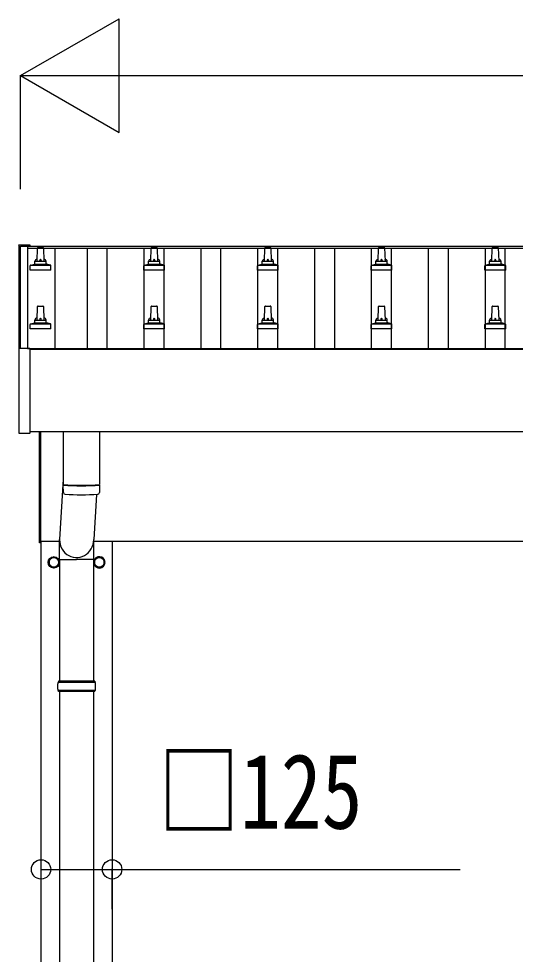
# Model space of a CAD drawing. Units: millimetres, scale not verified. Extents: x -16820 to 16820, y -11880 to 11880.
# Drawn here: x -14756 to -13882, y -960 to 685 of the extents above; entities that cross this region are included whole.
import ezdxf
from ezdxf.enums import TextEntityAlignment as Align

# ---------------------------------------------------------------- set-up
doc = ezdxf.new("R2010")
doc.units = ezdxf.units.MM
doc.header["$LTSCALE"] = 50
for name, color, linetype in [('0-5_YKK_13', 4, 'Continuous'), ('0-6_YKK_A1', 4, 'Continuous'), ('0-7_YKK_D', 6, 'Continuous')]:
    doc.layers.add(name, color=color, linetype=linetype)
doc.styles.add('ＭＳ ゴシック', font='')
doc.styles.get('ＭＳ ゴシック').set_extended_font_data('MS Gothic')

msp = doc.modelspace()

# ---------------------------------------------------------------- linework, layer by layer
at = {"layer": '0-5_YKK_13'}
for p, q in [((-14755.84, 286.54), (-14755.84, 285.94)), ((-14755.84, 285.94), (-14755.84, 104.59)), ((-14754.84, 287.05), (-14736.84, 287.05)), ((-14735.84, 284.99), (-14735.84, 286.54)), ((-14735.84, 285.87), (-14735.84, 285.94)), ((-14723.53, 258.47), (-14722.81, 281.99)), ((-14721.81, 282.97), (-14713.26, 282.97)), ((-14712.26, 281.99), (-14711.53, 258.47)), ((-14523.53, 258.47), (-14522.81, 281.99)), ((-14521.81, 282.97), (-14513.26, 282.97)), ((-14512.26, 281.99), (-14511.53, 258.47)), ((-14323.53, 258.47), (-14322.81, 281.99)), ((-14321.81, 282.97), (-14313.26, 282.97)), ((-14312.26, 281.99), (-14311.53, 258.47)), ((-14123.53, 258.47), (-14122.81, 281.99)), ((-14121.81, 282.97), (-14113.26, 282.97)), ((-14112.26, 281.99), (-14111.53, 258.47)), ((-13923.53, 258.47), (-13922.81, 281.99)), ((-13921.81, 282.97), (-13913.26, 282.97)), ((-13912.26, 281.99), (-13911.53, 258.47)), ((-14735.78, 242.97), (-14735.78, 250.68)), ((-14735.4, 251.47), (-14699.67, 251.47)), ((-14735.02, 251.65), (-14728.3, 253.28)), ((-14727.92, 253.47), (-14707.15, 253.47)), ((-14727.53, 254.25), (-14727.53, 258.47)), ((-14726.53, 258.47), (-14708.53, 258.47)), ((-14707.53, 254.25), (-14707.53, 258.47)), ((-14700.05, 251.65), (-14706.77, 253.28)), ((-14699.28, 242.97), (-14699.28, 250.68)), ((-14535.78, 242.97), (-14535.78, 250.68)), ((-14535.4, 251.47), (-14499.67, 251.47)), ((-14535.02, 251.65), (-14528.3, 253.28)), ((-14527.92, 253.47), (-14507.15, 253.47)), ((-14527.53, 254.25), (-14527.53, 258.47)), ((-14526.53, 258.47), (-14508.53, 258.47)), ((-14507.53, 254.25), (-14507.53, 258.47)), ((-14500.05, 251.65), (-14506.77, 253.28)), ((-14499.28, 242.97), (-14499.28, 250.68)), ((-14335.78, 242.97), (-14335.78, 250.68)), ((-14335.4, 251.47), (-14299.67, 251.47)), ((-14335.02, 251.65), (-14328.3, 253.28)), ((-14327.92, 253.47), (-14307.15, 253.47)), ((-14327.53, 254.25), (-14327.53, 258.47)), ((-14326.53, 258.47), (-14308.53, 258.47)), ((-14307.53, 254.25), (-14307.53, 258.47)), ((-14300.05, 251.65), (-14306.77, 253.28)), ((-14299.28, 242.97), (-14299.28, 250.68)), ((-14135.78, 242.97), (-14135.78, 250.68)), ((-14135.4, 251.47), (-14099.67, 251.47)), ((-14135.02, 251.65), (-14128.3, 253.28)), ((-14127.92, 253.47), (-14107.15, 253.47)), ((-14127.53, 254.25), (-14127.53, 258.47)), ((-14126.53, 258.47), (-14108.53, 258.47)), ((-14107.53, 254.25), (-14107.53, 258.47)), ((-14100.05, 251.65), (-14106.77, 253.28)), ((-14099.28, 242.97), (-14099.28, 250.68)), ((-13935.78, 242.97), (-13935.78, 250.68)), ((-13935.4, 251.47), (-13899.67, 251.47)), ((-13935.02, 251.65), (-13928.3, 253.28)), ((-13927.92, 253.47), (-13907.15, 253.47)), ((-13927.53, 254.25), (-13927.53, 258.47)), ((-13926.53, 258.47), (-13908.53, 258.47)), ((-13907.53, 254.25), (-13907.53, 258.47)), ((-13900.05, 251.65), (-13906.77, 253.28)), ((-13899.28, 242.97), (-13899.28, 250.68)), ((-14699.28, 242.97), (-14735.78, 242.97)), ((-14499.28, 242.97), (-14535.78, 242.97)), ((-14299.28, 242.97), (-14335.78, 242.97)), ((-14099.28, 242.97), (-14135.78, 242.97)), ((-13899.28, 242.97), (-13935.78, 242.97)), ((-14723.53, 155.13), (-14722.81, 178.66)), ((-14721.81, 179.63), (-14713.26, 179.63)), ((-14712.26, 178.66), (-14711.53, 155.13)), ((-14523.53, 155.13), (-14522.81, 178.66)), ((-14521.81, 179.63), (-14513.26, 179.63)), ((-14512.26, 178.66), (-14511.53, 155.13)), ((-14323.53, 155.13), (-14322.81, 178.66)), ((-14321.81, 179.63), (-14313.26, 179.63)), ((-14312.26, 178.66), (-14311.53, 155.13)), ((-14123.53, 155.13), (-14122.81, 178.66)), ((-14121.81, 179.63), (-14113.26, 179.63)), ((-14112.26, 178.66), (-14111.53, 155.13)), ((-13923.53, 155.13), (-13922.81, 178.66)), ((-13921.81, 179.63), (-13913.26, 179.63)), ((-13912.26, 178.66), (-13911.53, 155.13)), ((-14735.4, 148.13), (-14699.67, 148.13)), ((-14735.02, 148.32), (-14728.3, 149.95)), ((-14727.92, 150.13), (-14707.15, 150.13)), ((-14727.53, 150.92), (-14727.53, 155.13)), ((-14726.53, 155.13), (-14708.53, 155.13)), ((-14707.53, 150.92), (-14707.53, 155.13)), ((-14700.05, 148.32), (-14706.77, 149.95)), ((-14535.4, 148.13), (-14499.67, 148.13)), ((-14535.02, 148.32), (-14528.3, 149.95)), ((-14527.92, 150.13), (-14507.15, 150.13)), ((-14527.53, 150.92), (-14527.53, 155.13)), ((-14526.53, 155.13), (-14508.53, 155.13)), ((-14507.53, 150.92), (-14507.53, 155.13)), ((-14500.05, 148.32), (-14506.77, 149.95)), ((-14335.4, 148.13), (-14299.67, 148.13)), ((-14335.02, 148.32), (-14328.3, 149.95)), ((-14327.92, 150.13), (-14307.15, 150.13)), ((-14327.53, 150.92), (-14327.53, 155.13)), ((-14326.53, 155.13), (-14308.53, 155.13)), ((-14307.53, 150.92), (-14307.53, 155.13)), ((-14300.05, 148.32), (-14306.77, 149.95)), ((-14135.4, 148.13), (-14099.67, 148.13)), ((-14135.02, 148.32), (-14128.3, 149.95)), ((-14127.92, 150.13), (-14107.15, 150.13)), ((-14127.53, 150.92), (-14127.53, 155.13)), ((-14126.53, 155.13), (-14108.53, 155.13)), ((-14107.53, 150.92), (-14107.53, 155.13)), ((-14100.05, 148.32), (-14106.77, 149.95)), ((-13935.4, 148.13), (-13899.67, 148.13)), ((-13935.02, 148.32), (-13928.3, 149.95)), ((-13927.92, 150.13), (-13907.15, 150.13)), ((-13927.53, 150.92), (-13927.53, 155.13)), ((-13926.53, 155.13), (-13908.53, 155.13)), ((-13907.53, 150.92), (-13907.53, 155.13)), ((-13900.05, 148.32), (-13906.77, 149.95)), ((-14735.78, 139.63), (-14735.78, 147.35)), ((-14699.28, 139.63), (-14735.78, 139.63)), ((-14699.28, 139.63), (-14699.28, 147.35)), ((-14535.78, 139.63), (-14535.78, 147.35)), ((-14499.28, 139.63), (-14535.78, 139.63)), ((-14499.28, 139.63), (-14499.28, 147.35)), ((-14335.78, 139.63), (-14335.78, 147.35)), ((-14299.28, 139.63), (-14335.78, 139.63)), ((-14299.28, 139.63), (-14299.28, 147.35)), ((-14135.78, 139.63), (-14135.78, 147.35)), ((-14099.28, 139.63), (-14135.78, 139.63)), ((-14099.28, 139.63), (-14099.28, 147.35)), ((-13935.78, 139.63), (-13935.78, 147.35)), ((-13899.28, 139.63), (-13935.78, 139.63)), ((-13899.28, 139.63), (-13899.28, 147.35)), ((-14755.84, 104.58), (-14755.84, -43.42)), ((-14754.84, 105.08), (-14755.34, 105.08)), ((-14736.84, 105.08), (-14754.84, 105.08)), ((-14736.34, 105.08), (-14736.84, 105.08)), ((-14735.84, -43.42), (-14735.84, 104.58)), ((-14755.34, -43.92), (-14736.34, -43.92)), ((-14719.53, -236.63), (-14719.53, -41.29)), ((-14717.53, -41.29), (-14717.53, -236.63)), ((-14677.53, -41.29), (-14677.53, -134.27)), ((-14613.53, -41.29), (-14613.53, -134.27)), ((-14677.53, -124.7), (-14684.09, -231.16)), ((-14677.34, -148.25), (-14677.56, -135.27)), ((-14673.06, -134.55), (-14673.04, -135.55)), ((-14618.01, -134.55), (-14618.03, -135.55)), ((-14613.5, -135.27), (-14613.73, -148.25)), ((-14619.07, -151.55), (-14623.98, -231.16)), ((-14717.53, -236.63), (-14719.53, -236.63)), ((-14684.18, -265.82), (-14684.18, -231.16)), ((-14623.88, -265.82), (-14623.88, -231.16)), ((-14685.44, -270.88), (-14685.54, -270.88)), ((-14685.44, -271.38), (-14685.54, -271.38)), ((-14684.18, -265.82), (-14654.03, -265.82)), ((-14684.03, -265.82), (-14684.03, -480.13)), ((-14623.88, -265.82), (-14654.03, -265.82)), ((-14624.03, -265.82), (-14624.03, -480.13)), ((-14622.63, -270.88), (-14622.53, -270.88)), ((-14622.63, -271.38), (-14622.53, -271.38)), ((-14621.03, -482.13), (-14687.03, -482.13)), ((-14622.03, -480.13), (-14686.03, -480.13)), ((-14686.03, -480.13), (-14686.03, -482.13)), ((-14622.03, -480.13), (-14622.03, -482.13)), ((-14621.03, -496.13), (-14687.03, -496.13)), ((-14686.03, -498.13), (-14686.03, -496.13)), ((-14622.03, -498.13), (-14686.03, -498.13)), ((-14684.03, -498.13), (-14684.03, -1402.63)), ((-14624.03, -498.13), (-14624.03, -1402.63)), ((-14622.03, -498.13), (-14622.03, -496.13))]:
    msp.add_line(p, q, dxfattribs=at)
for points in [[(-14755.84, 286.54), (-14755.8, 286.73), (-14755.73, 286.85), (-14755.64, 286.94), (-14755.55, 286.99), (-14755.47, 287.02), (-14755.42, 287.03), (-14755.38, 287.04), (-14755.34, 287.04), (-14755.16, 287.05), (-14754.97, 287.05), (-14754.84, 287.05)], [(-14736.84, 287.05), (-14736.64, 287.05), (-14736.47, 287.05), (-14736.33, 287.04), (-14736.26, 287.03), (-14736.21, 287.02), (-14736.11, 286.98), (-14735.98, 286.89), (-14735.89, 286.76), (-14735.88, 286.74)]]:
    msp.add_lwpolyline(points, dxfattribs=at)
for points in [[(-14694.03, -261.31), (-14702.53, -266.22), (-14702.53, -276.03), (-14694.03, -280.94), (-14685.53, -276.03), (-14685.53, -266.22)], [(-14614.03, -261.31), (-14605.53, -266.22), (-14605.53, -276.03), (-14614.03, -280.94), (-14622.53, -276.03), (-14622.53, -266.22)]]:
    msp.add_lwpolyline(points, close=True, dxfattribs=at)
for centre, radius in [((-14694.03, -271.13), 10), ((-14694.03, -271.13), 8.5), ((-14614.03, -271.13), 8.5)]:
    msp.add_circle(centre, radius, dxfattribs=at)
for centre, radius, start, end in [((-14736.34, 286.54), 0.499, 0.00068, 23.5008), ((-14721.81, 281.97), 1, 90, 178.60509), ((-14713.26, 281.97), 1, 1.39491, 90), ((-14521.81, 281.97), 1, 90, 178.60509), ((-14513.26, 281.97), 1, 1.39491, 90), ((-14321.81, 281.97), 1, 90, 178.60509), ((-14313.26, 281.97), 1, 1.39491, 90), ((-14121.81, 281.97), 1, 90, 178.60509), ((-14113.26, 281.97), 1, 1.39491, 90), ((-13921.81, 281.97), 1, 90, 178.60509), ((-13913.26, 281.97), 1, 1.39491, 90), ((-14734.78, 250.68), 1, 103.62699, 180), ((-14728.53, 254.25), 1, 283.62699, 0), ((-14723.45, 257.83), 4.13, 90, 171.17633), ((-14726.53, 257.47), 1, 90, 180), ((-14714.2, 258.47), 4.83, 133.60282, 180), ((-14720.87, 258.47), 4.83, 0, 46.39718), ((-14711.62, 257.83), 4.13, 8.82367, 90), ((-14708.53, 257.47), 1, 0, 90), ((-14706.53, 254.25), 1, 180, 256.37301), ((-14700.28, 250.68), 1, 0, 76.37301), ((-14534.78, 250.68), 1, 103.62699, 180), ((-14528.53, 254.25), 1, 283.62699, 0), ((-14523.45, 257.83), 4.13, 90, 171.17633), ((-14526.53, 257.47), 1, 90, 180), ((-14514.2, 258.47), 4.83, 133.60282, 180), ((-14520.87, 258.47), 4.83, 0, 46.39718), ((-14511.62, 257.83), 4.13, 8.82367, 90), ((-14508.53, 257.47), 1, 0, 90), ((-14506.53, 254.25), 1, 180, 256.37301), ((-14500.28, 250.68), 1, 0, 76.37301), ((-14334.78, 250.68), 1, 103.62699, 180), ((-14328.53, 254.25), 1, 283.62699, 0), ((-14323.45, 257.83), 4.13, 90, 171.17633), ((-14326.53, 257.47), 1, 90, 180), ((-14314.2, 258.47), 4.83, 133.60282, 180), ((-14320.87, 258.47), 4.83, 0, 46.39718), ((-14311.62, 257.83), 4.13, 8.82367, 90), ((-14308.53, 257.47), 1, 0, 90), ((-14306.53, 254.25), 1, 180, 256.37301), ((-14300.28, 250.68), 1, 0, 76.37301), ((-14134.78, 250.68), 1, 103.62699, 180), ((-14128.53, 254.25), 1, 283.62699, 0), ((-14123.45, 257.83), 4.13, 90, 171.17633), ((-14126.53, 257.47), 1, 90, 180), ((-14114.2, 258.47), 4.83, 133.60282, 180), ((-14120.87, 258.47), 4.83, 0, 46.39718), ((-14111.62, 257.83), 4.13, 8.82367, 90), ((-14108.53, 257.47), 1, 0, 90), ((-14106.53, 254.25), 1, 180, 256.37301), ((-14100.28, 250.68), 1, 0, 76.37301), ((-13934.78, 250.68), 1, 103.62699, 180), ((-13928.53, 254.25), 1, 283.62699, 0), ((-13923.45, 257.83), 4.13, 90, 171.17633), ((-13926.53, 257.47), 1, 90, 180), ((-13914.2, 258.47), 4.83, 133.60282, 180), ((-13920.87, 258.47), 4.83, 0, 46.39718), ((-13911.62, 257.83), 4.13, 8.82367, 90), ((-13908.53, 257.47), 1, 0, 90), ((-13906.53, 254.25), 1, 180, 256.37301), ((-13900.28, 250.68), 1, 0, 76.37301), ((-14721.81, 178.63), 1, 90, 178.60509), ((-14713.26, 178.63), 1, 1.39491, 90), ((-14521.81, 178.63), 1, 90, 178.60509), ((-14513.26, 178.63), 1, 1.39491, 90), ((-14321.81, 178.63), 1, 90, 178.60509), ((-14313.26, 178.63), 1, 1.39491, 90), ((-14121.81, 178.63), 1, 90, 178.60509), ((-14113.26, 178.63), 1, 1.39491, 90), ((-13921.81, 178.63), 1, 90, 178.60509), ((-13913.26, 178.63), 1, 1.39491, 90), ((-14734.78, 147.35), 1, 103.62699, 180), ((-14728.53, 150.92), 1, 283.62699, 0), ((-14723.45, 154.5), 4.13, 90, 171.17633), ((-14726.53, 154.13), 1, 90, 180), ((-14714.2, 155.13), 4.83, 133.60282, 180), ((-14720.87, 155.13), 4.83, 0, 46.39718), ((-14711.62, 154.5), 4.13, 8.82367, 90), ((-14708.53, 154.13), 1, 0, 90), ((-14706.53, 150.92), 1, 180, 256.37301), ((-14700.28, 147.35), 1, 0, 76.37301), ((-14534.78, 147.35), 1, 103.62699, 180), ((-14528.53, 150.92), 1, 283.62699, 0), ((-14523.45, 154.5), 4.13, 90, 171.17633), ((-14526.53, 154.13), 1, 90, 180), ((-14514.2, 155.13), 4.83, 133.60282, 180), ((-14520.87, 155.13), 4.83, 0, 46.39718), ((-14511.62, 154.5), 4.13, 8.82367, 90), ((-14508.53, 154.13), 1, 0, 90), ((-14506.53, 150.92), 1, 180, 256.37301), ((-14500.28, 147.35), 1, 0, 76.37301), ((-14334.78, 147.35), 1, 103.62699, 180), ((-14328.53, 150.92), 1, 283.62699, 0), ((-14323.45, 154.5), 4.13, 90, 171.17633), ((-14326.53, 154.13), 1, 90, 180), ((-14314.2, 155.13), 4.83, 133.60282, 180), ((-14320.87, 155.13), 4.83, 0, 46.39718), ((-14311.62, 154.5), 4.13, 8.82367, 90), ((-14308.53, 154.13), 1, 0, 90), ((-14306.53, 150.92), 1, 180, 256.37301), ((-14300.28, 147.35), 1, 0, 76.37301), ((-14134.78, 147.35), 1, 103.62699, 180), ((-14128.53, 150.92), 1, 283.62699, 0), ((-14123.45, 154.5), 4.13, 90, 171.17633), ((-14126.53, 154.13), 1, 90, 180), ((-14114.2, 155.13), 4.83, 133.60282, 180), ((-14120.87, 155.13), 4.83, 0, 46.39718), ((-14111.62, 154.5), 4.13, 8.82367, 90), ((-14108.53, 154.13), 1, 0, 90), ((-14106.53, 150.92), 1, 180, 256.37301), ((-14100.28, 147.35), 1, 0, 76.37301), ((-13934.78, 147.35), 1, 103.62699, 180), ((-13928.53, 150.92), 1, 283.62699, 0), ((-13923.45, 154.5), 4.13, 90, 171.17633), ((-13926.53, 154.13), 1, 90, 180), ((-13914.2, 155.13), 4.83, 133.60282, 180), ((-13920.87, 155.13), 4.83, 0, 46.39718), ((-13911.62, 154.5), 4.13, 8.82367, 90), ((-13908.53, 154.13), 1, 0, 90), ((-13906.53, 150.92), 1, 180, 256.37301), ((-13900.28, 147.35), 1, 0, 76.37301), ((-14755.34, 104.58), 0.5, 90, 180), ((-14736.34, 104.58), 0.5, 0, 90), ((-14755.34, -43.42), 0.5, 180, 270), ((-14736.34, -43.42), 0.5, 270, 0), ((-14645.53, 345.46), 480.8, 266.18381, 273.81619), ((-14645.53, 344.46), 480.8, 266.18381, 273.81619), ((-14673.91, -148.02), 3.43, 183.91307, 262.91645), ((-14645.54, 367.45), 519.67, 266.82357, 273.17802), ((-14617.15, -148.02), 3.43, 277.00994, 356.09787), ((-14694.03, -271.13), 8.6, 111.25399, 128.74601), ((-14694.03, -271.13), 8.6, 51.25399, 68.74601), ((-14614.03, -271.13), 10, 189.93637, 170.06363), ((-14614.03, -271.13), 8.6, 111.25399, 128.74601), ((-14614.03, -271.13), 8.6, 51.25399, 68.74601), ((-14694.03, -271.13), 8.6, 171.25399, 188.74601), ((-14694.03, -271.13), 8.6, 231.25399, 248.74601), ((-14694.03, -271.13), 8.6, 291.25399, 308.74601), ((-14694.03, -271.13), 8.6, 1.66581, 8.74601), ((-14694.03, -271.13), 8.6, 351.25399, 358.33419), ((-14614.03, -271.13), 8.6, 171.25399, 178.33419), ((-14614.03, -271.13), 8.6, 181.66581, 188.74601), ((-14614.03, -271.13), 8.6, 231.25399, 248.74601), ((-14614.03, -271.13), 8.6, 291.25399, 308.74601), ((-14614.03, -271.13), 8.6, 351.25399, 8.74601), ((-14638.28, -489.13), 49.25, 171.82876, 180.00002), ((-14638.28, -489.13), 49.25, 180.00002, 188.17127), ((-14669.78, -489.13), 49.25, 359.99998, 8.17124), ((-14669.78, -489.13), 49.25, 351.82873, 359.99998)]:
    msp.add_arc(centre, radius, start, end, dxfattribs=at)
msp.add_ellipse((-14654.03, -231.16), major_axis=(0, -31.56), ratio=0.952301, start_param=4.5832251, end_param=7.8539816, dxfattribs=at)
at = {"layer": '0-6_YKK_A1'}
for p, q in [((-14752.53, 284.91), (-14740.53, 284.91)), ((-14752.53, 105.08), (-14752.53, 284.91)), ((-14740.53, 284.99), (-6894.53, 284.99)), ((-14740.53, 284.99), (-14740.53, 281.4)), ((-14740.53, 284.91), (-14740.53, 105.08)), ((-14740.53, 281.4), (-6894.53, 281.4)), ((-14692.53, 282.28), (-14692.53, 105.14)), ((-14635.03, 105.14), (-14635.03, 281.4)), ((-14600.03, 105.14), (-14600.03, 281.4)), ((-14535.03, 105.14), (-14535.03, 281.4)), ((-14500.03, 105.14), (-14500.03, 281.4)), ((-14435.03, 105.14), (-14435.03, 281.4)), ((-14400.03, 105.14), (-14400.03, 281.4)), ((-14335.03, 105.14), (-14335.03, 281.4)), ((-14300.03, 105.14), (-14300.03, 281.4)), ((-14235.03, 105.14), (-14235.03, 281.4)), ((-14200.03, 105.14), (-14200.03, 281.4)), ((-14135.03, 105.14), (-14135.03, 281.4)), ((-14100.03, 105.14), (-14100.03, 281.4)), ((-14035.03, 105.14), (-14035.03, 281.4)), ((-14000.03, 105.14), (-14000.03, 281.4)), ((-13935.03, 105.14), (-13935.03, 281.4)), ((-13900.03, 105.14), (-13900.03, 281.4)), ((-14740.53, 105.14), (-8727.53, 105.14)), ((-14735.84, 103.58), (-8727.53, 103.58)), ((-8727.53, -41.29), (-14735.84, -41.29)), ((-14682.73, -234.13), (-14717.53, -234.13)), ((-14716.53, -3034.13), (-14716.53, -234.13)), ((-8732.53, -234.13), (-14622.62, -234.13)), ((-14591.53, -234.13), (-14591.53, -3034.13))]:
    msp.add_line(p, q, dxfattribs=at)
at = {"layer": '0-7_YKK_D'}
for p, q in [((-14752.53, 584.99), (-14579.33, 684.99)), ((-14579.33, 484.99), (-14579.33, 684.99)), ((-14752.53, 384.99), (-14752.53, 585.99)), ((-14752.53, 584.99), (-14579.33, 484.99)), ((-14752.53, 584.99), (-14406.12, 584.99)), ((-14552.53, 584.99), (-7082.53, 584.99)), ((-14716.53, -881.2), (-14716.53, -810.07)), ((-14591.53, -881.2), (-14591.53, -810.07))]:
    msp.add_line(p, q, dxfattribs=at)
msp.add_lwpolyline([(-14716.53, -811.07), (-14591.53, -811.07), (-13979.53, -811.07)], dxfattribs=at)
for centre in [(-14716.53, -811.07), (-14591.53, -811.07)]:
    msp.add_circle(centre, 17, dxfattribs=at)

# ---------------------------------------------------------------- texts
at = {"layer": '0-7_YKK_D', "style": 'ＭＳ ゴシック', "width": 0.8}
msp.add_text('□125', height=132, dxfattribs=at).set_placement((-14510.73, -779.07), align=Align.BOTTOM_LEFT)

doc.saveas('drawing.dxf')
